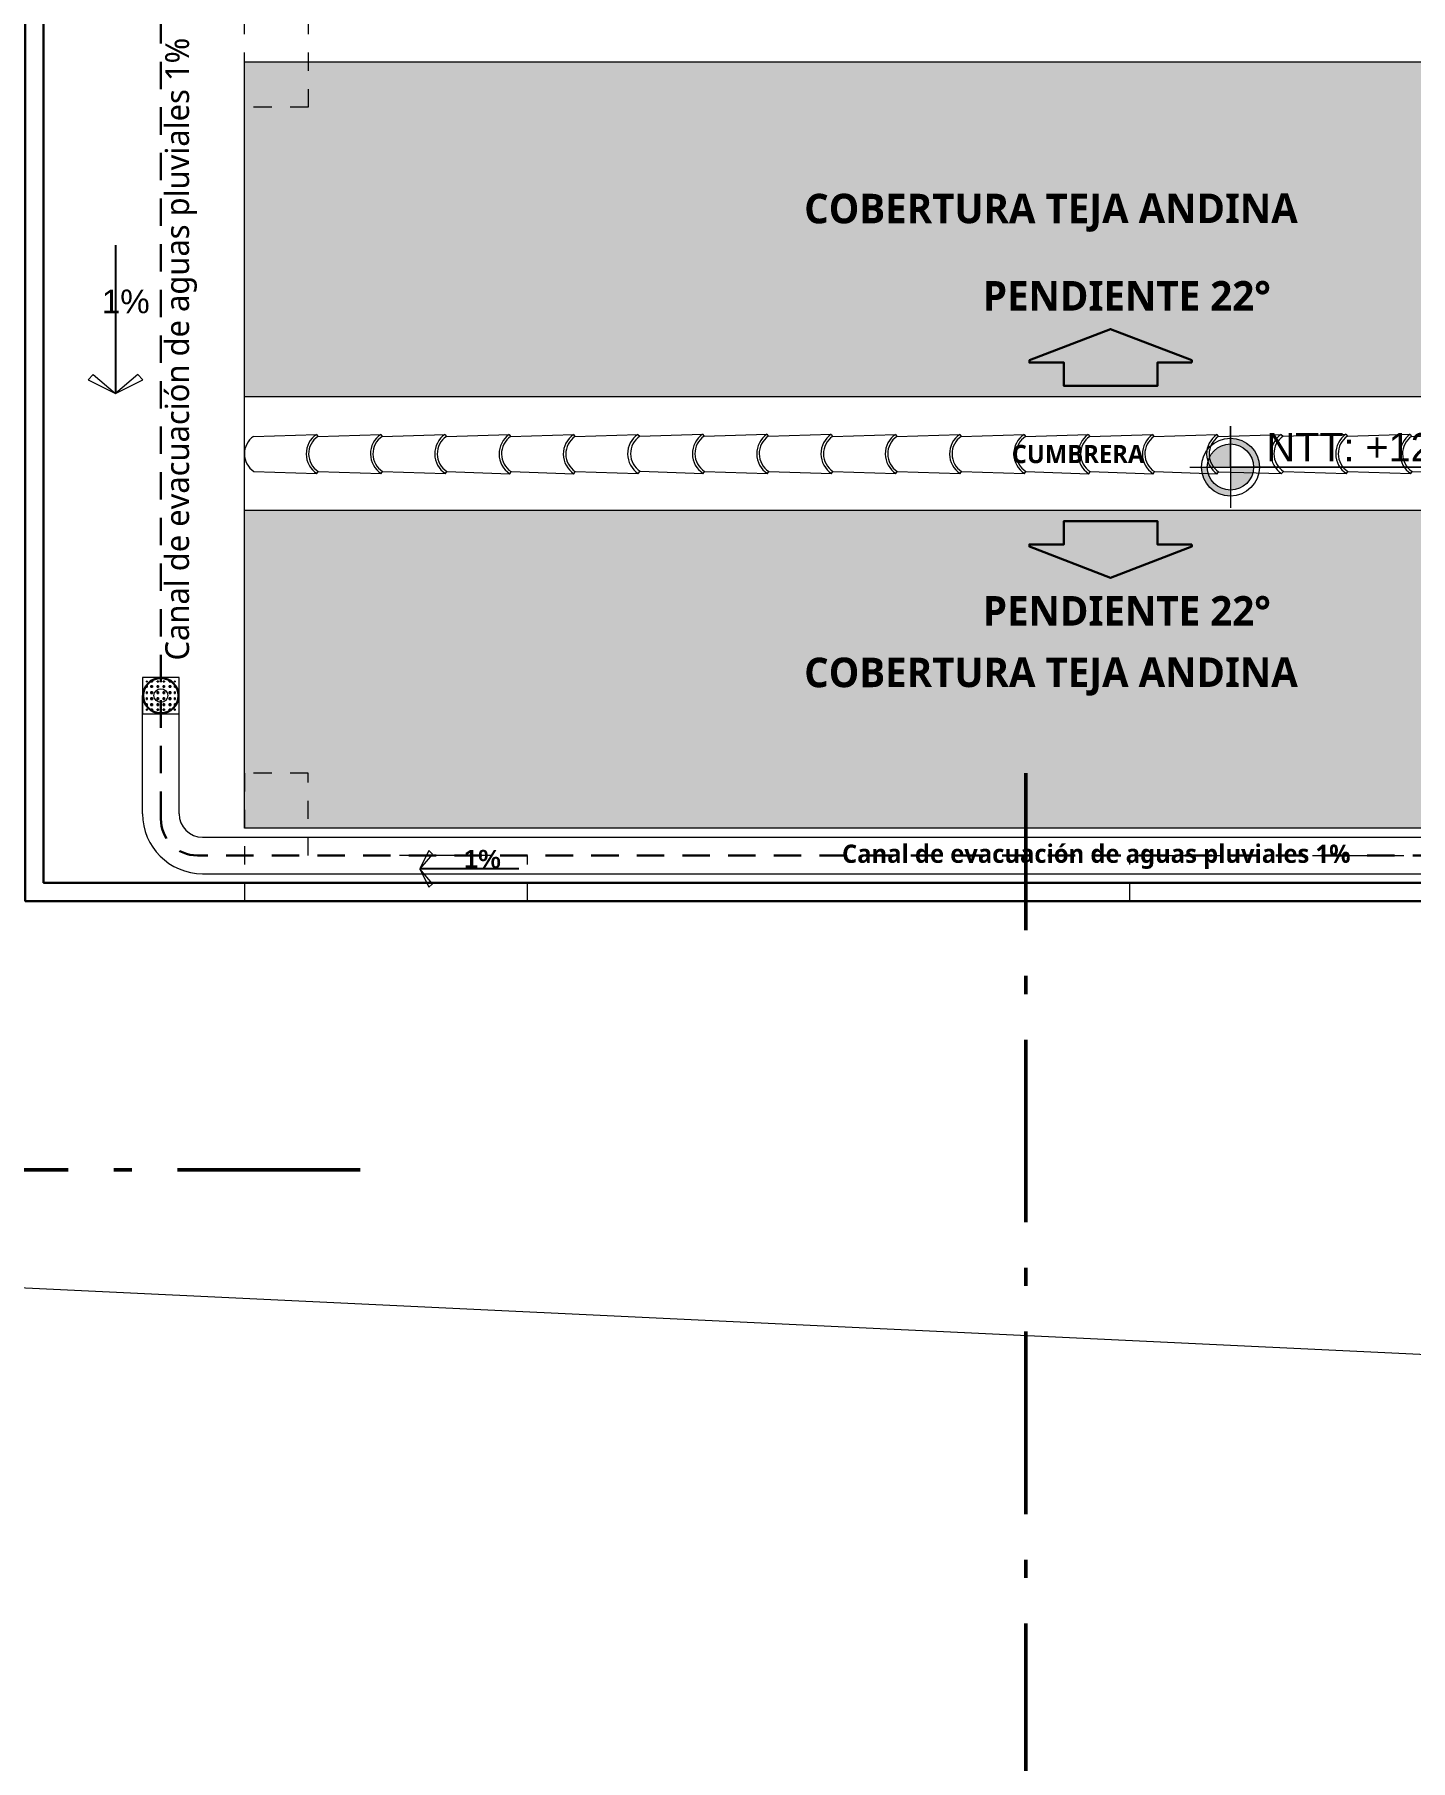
# Model space of a CAD drawing. Header units: metres. Extents: x 27 to 147, y -173 to 8.
# Drawn here: x 34.7 to 42.24, y -71.07 to -61.61 of the extents above; entities that cross this region are included whole.
import ezdxf

# ---------------------------------------------------------------- set-up
doc = ezdxf.new("R2010")
doc.units = ezdxf.units.M
for name, pattern in [('1CORTE', [1.5, 1, -0.25, 0, -0.25]), ('DASHED2', [0.375, 0.25, -0.125]), ('HIDDEN2', [0.1875, 0.125, -0.0625])]:
    doc.linetypes.add(name, pattern=pattern)
for name, color, linetype, lineweight in [('2D Drafting - General_Pen_No__46', 7, 'Continuous', 25), ('AA. Proyeccion Corte', 10, '1CORTE', 50), ('canal de evacuacion', 1, 'Continuous', 20), ('Cotas varias El', 253, 'Continuous', 13), ('Equipamiento SR', 23, 'Continuous', 0), ('GRAFO 0 BLANCO', 7, 'Continuous', 0), ('grafo 2', 31, 'Continuous', 20), ('GRAFO 4', 7, 'Continuous', 30), ('GRAFO01', 7, 'Continuous', 0), ('GRfo 3', 7, 'Continuous', 30), ('Interior - Mobiliario', 7, 'Continuous', 5), ('linea0016', 144, 'HIDDEN2', 9), ('Lineas Referencia', 73, 'Continuous', 13), ('TEJAS ANDINA', 253, 'Continuous', 0), ('TEXTO 100', 7, 'Continuous', 20), ('TEXTOS-SUBTITULO', 7, 'Continuous', 30)]:
    doc.layers.add(name, color=color, linetype=linetype, lineweight=lineweight)
for name, color, linetype, lineweight, true_color in [('Interior - Furniture _Pen_No__3', 7, 'Continuous', 18, 0xff6600), ('Interior - Mobiliario _Pluma_Nº__3', 7, 'Continuous', 18, 0xff6600), ('Mobiliario', 7, 'Continuous', 0, 0x7f7f7f)]:
    doc.layers.add(name, color=color, linetype=linetype, lineweight=lineweight, true_color=true_color)
doc.styles.add('GENERATED_STYLE_2', font='arial.ttf')
doc.styles.add('JOS', font='arial.ttf', dxfattribs={"height": 1})
doc.styles.add('TURBO_BASS', font='swisseb.ttf')

# ---------------------------------------------------------------- blocks, each defined once
blk = doc.blocks.new('FLECHA')
at = {"layer": 'grafo 2', "ltscale": 0.05}
for p, q in [((674350.4068813783, 8489809.493097022, -2.952000000000225), (674350.3571751671, 8489809.392813733, -2.952000000000225)), ((674350.4068813783, 8489809.493097022, -2.952000000000225), (674350.4259006998, 8489809.474077702, -2.952000000000225)), ((674350.4259006998, 8489809.474077702, -2.952000000000225), (674350.3571751671, 8489809.392813733, -2.952000000000225)), ((674350.4259006998, 8489809.311549768, -2.952000000000225), (674350.3571751671, 8489809.392813733, -2.952000000000225)), ((674350.4068813783, 8489809.292530447, -2.952000000000225), (674350.4259006998, 8489809.311549768, -2.952000000000225))]:
    blk.add_line(p, q, dxfattribs=at)
at = {"layer": 'grafo 2', "lineweight": 25}
blk.add_line((674350.8988359317, 8489809.392813733, -2.952000000000225), (674350.3571751671, 8489809.392813733, -2.952000000000225), dxfattribs=at)
at = {"layer": 'grafo 2'}
blk.add_line((674350.3571751671, 8489809.392813733, -2.952000000000225), (674350.4068813783, 8489809.292530447, -2.952000000000225), dxfattribs=at)
blk = doc.blocks.new('A$C295C7585')
at = {"layer": 'Mobiliario', "lineweight": 15}
for p, q in [((1.374978025502969, 3.076203088460716), (1.513853283491699, 3.40416242087349)), ((1.513853283491699, 3.40416242087349), (1.527648820229842, 3.406546360073889)), ((1.716417933508637, 3.313533070731637), (1.70900166888714, 3.325407371513847)), ((1.556330874160267, 2.995064099900674), (1.716417933508637, 3.313533070731637)), ((1.222307230775641, 2.745859816847769), (1.36118248876528, 3.073819149260316)), ((1.36118248876528, 3.073819149260316), (1.374978025502969, 3.076203088460716)), ((1.403660079433394, 2.6647208282875), (1.563747138781764, 2.983189799118463)), ((1.563747138781764, 2.983189799118463), (1.556330874160267, 2.995064099900674)), ((1.069636436049223, 2.415516545234141), (1.208511694038407, 2.743475877646915)), ((1.208511694038407, 2.743475877646915), (1.222307230776096, 2.745859816847542)), ((1.250989284706975, 2.334377556673871), (1.411076344054891, 2.652846527505289)), ((1.411076344054891, 2.652846527505289), (1.403660079433394, 2.6647208282875)), ((0.9169656413223493, 2.085173273620967), (1.055840899311079, 2.413132606033741)), ((1.055840899311079, 2.413132606033741), (1.069636436048768, 2.415516545234595)), ((1.098318489980102, 2.004034285060698), (1.258405549328472, 2.322503255891888)), ((1.258405549328472, 2.322503255891888), (1.25098928470652, 2.334377556674326)), ((0.7650785429282223, 1.751017721853714), (0.9031190902182971, 2.079350511766734)), ((0.9031190902182971, 2.079350511766734), (0.9169656413223493, 2.085173273620967)), ((0.94643139158552, 1.66987873329299), (1.10492039455994, 1.989062689736784)), ((1.10492039455994, 1.989062689736784), (1.098439325062163, 2.004274668164622)), ((0.612407748201349, 1.420674450239858), (0.7512830061905333, 1.748633782652632)), ((0.7512830061905333, 1.748633782652632), (0.7650785429282223, 1.751017721853486)), ((0.953847656207472, 1.658004432511007), (0.94643139158552, 1.66987873329299)), ((0.7937605968586467, 1.339535461679816), (0.953847656207472, 1.658004432511007)), ((0.4597369534749305, 1.090331178626684), (0.5986122114636601, 1.418290511039459)), ((0.5986122114636601, 1.418290511039459), (0.6124077482018038, 1.420674450240085)), ((0.6410898021322282, 1.009192190066642), (0.8011768614805987, 1.327661160897833)), ((0.8011768614805987, 1.327661160897833), (0.7937605968591015, 1.339535461679816)), ((0.3070661587476025, 0.7599879070137376), (0.4459414167367868, 1.087947239426285)), ((0.4459414167367868, 1.087947239426285), (0.4597369534749305, 1.090331178626911)), ((0.4884190074053549, 0.6788489184534683), (0.6485060667537255, 0.997317889284659)), ((0.6485060667537255, 0.997317889284659), (0.6410898021322282, 1.009192190066642)), ((0.1543953640207292, 0.4296446354001091), (0.2932706220099135, 0.757603967813111)), ((0.2932706220099135, 0.757603967813111), (0.3070661587480572, 0.7599879070135103)), ((0.3357482126784817, 0.3485056468398398), (0.4958352720268522, 0.6669746176712579)), ((0.4958352720268522, 0.6669746176712579), (0.4884190074053549, 0.6788489184534683)), ((0.001724569293855893, 0.09930136378693533), (0.1405998272830402, 0.4272606961997099)), ((0.1405998272830402, 0.4272606961997099), (0.1543953640207292, 0.4296446354007912)), ((0.1830774179516084, 0.01816237522666597), (0.3431644773004336, 0.3366313460578567)), ((0.3431644773004336, 0.3366313460578567), (0.3357482126784817, 0.3485056468402945))]:
    blk.add_line(p, q, dxfattribs=at)
for centre, radius, start, end in [((1.64559542193274, 3.42692813519011), 0.1336946849706216, 189.8041789864884, 301.9874291323811), ((1.64559542193274, 3.42692813519011), 0.1196946849706216, 189.8041789864884, 301.9874291323811), ((1.492924627205866, 3.096584863576936), 0.1336946849706216, 189.8041789864884, 301.9874291323811), ((1.492924627205866, 3.096584863576936), 0.1196946849706216, 189.8041789864884, 301.9874291323811), ((1.340253832479448, 2.766241591963535), 0.1336946849706216, 189.8041789864884, 301.9874291323811), ((1.340253832479448, 2.766241591963535), 0.1196946849706216, 189.8041789864884, 301.9874291323811), ((1.187583037752574, 2.435898320350134), 0.1336946849706216, 189.8041789864884, 301.9874291323811), ((1.187583037752574, 2.435898320350134), 0.1196946849706216, 189.8041789864884, 301.9874291323811), ((1.034204698330086, 2.101672659223368), 0.1329726096647947, 189.6640148896703, 302.1275932302208), ((1.034912243024337, 2.105555048736051), 0.1196946849706216, 189.8041789864884, 301.9874291323811), ((0.8830251446311195, 1.77139949696948), 0.1336946849706216, 189.8041789864884, 301.9874291323811), ((0.8830251446311195, 1.77139949696948), 0.1196946849706216, 189.8041789864884, 301.9874291323811), ((0.7303543499047009, 1.441056225356306), 0.1336946849706216, 189.8041789864884, 301.9874291323811), ((0.7303543499047009, 1.441056225356306), 0.1196946849706216, 189.8041789864884, 301.9874291323811), ((0.5776835551778277, 1.110712953743132), 0.1336946849706216, 189.8041789864884, 301.9874291323811), ((0.5776835551778277, 1.110712953743132), 0.1196946849706216, 189.8041789864884, 301.9874291323811), ((0.4250127604509544, 0.7803696821295034), 0.1336946849706216, 189.8041789864884, 301.9874291323811), ((0.4250127604509544, 0.7803696821295034), 0.1196946849706216, 189.8041789864884, 301.9874291323811), ((0.2723419657240811, 0.4500264105163296), 0.1336946849706216, 189.8041789864884, 301.9874291323811), ((0.2723419657240811, 0.4500264105163296), 0.1196946849706216, 189.8041789864884, 301.9874291323811), ((0.1196711709962983, 0.119683138902019), 0.1196946849706216, 189.8041789864884, 301.9874291323811)]:
    blk.add_arc(centre, radius, start, end, dxfattribs=at)
blk = doc.blocks.new('Red 18')
at = {"layer": 'GRAFO 0 BLANCO', "linetype": 'Continuous'}
for p, q in [((0.05, 0.2041666666666667), (0.04583333333333334, 0.2041666666666667)), ((0.04583333333333334, 0.2041666666666667), (0.04583333333333334, 0.2)), ((0.04583333333333334, 0.2), (0.04583333333333334, 0.2041666666666667)), ((0.04583333333333334, 0.2041666666666667), (0.05, 0.2041666666666667)), ((0.04583333333333334, 0.2), (0.05, 0.2)), ((0.05, 0.2), (0.04583333333333334, 0.2)), ((0.05, 0.2), (0.05, 0.2041666666666667)), ((0.05, 0.2041666666666667), (0.05, 0.2)), ((0.07916666666666668, 0.2041666666666667), (0.07083333333333333, 0.2041666666666667)), ((0.07083333333333333, 0.2041666666666667), (0.07083333333333333, 0.2)), ((0.07083333333333333, 0.2041666666666667), (0.07916666666666668, 0.2041666666666667)), ((0.07083333333333333, 0.2), (0.07083333333333333, 0.2041666666666667)), ((0.07083333333333333, 0.2), (0.07916666666666668, 0.2)), ((0.07916666666666668, 0.2), (0.07083333333333333, 0.2)), ((0.07916666666666668, 0.2), (0.07916666666666668, 0.2041666666666667)), ((0.07916666666666668, 0.2041666666666667), (0.07916666666666668, 0.2)), ((0.1125, 0.2041666666666667), (0.1041666666666667, 0.2041666666666667)), ((0.1041666666666667, 0.2041666666666667), (0.1041666666666667, 0.2)), ((0.1041666666666667, 0.2041666666666667), (0.1125, 0.2041666666666667)), ((0.1041666666666667, 0.2), (0.1041666666666667, 0.2041666666666667)), ((0.1041666666666667, 0.2), (0.1125, 0.2)), ((0.1125, 0.2), (0.1041666666666667, 0.2)), ((0.1125, 0.2), (0.1125, 0.2041666666666667)), ((0.1125, 0.2041666666666667), (0.1125, 0.2)), ((0.1458333333333333, 0.2041666666666667), (0.1375, 0.2041666666666667)), ((0.1375, 0.2041666666666667), (0.1375, 0.2)), ((0.1375, 0.2041666666666667), (0.1458333333333333, 0.2041666666666667)), ((0.1375, 0.2), (0.1375, 0.2041666666666667)), ((0.1375, 0.2), (0.1458333333333333, 0.2)), ((0.1458333333333333, 0.2), (0.1375, 0.2)), ((0.1458333333333333, 0.2), (0.1458333333333333, 0.2041666666666667)), ((0.1458333333333333, 0.2041666666666667), (0.1458333333333333, 0.2)), ((0.1791666666666666, 0.2041666666666667), (0.1708333333333333, 0.2041666666666667)), ((0.1708333333333333, 0.2041666666666667), (0.1708333333333333, 0.2)), ((0.1708333333333333, 0.2041666666666667), (0.1791666666666666, 0.2041666666666667)), ((0.1708333333333333, 0.2), (0.1708333333333333, 0.2041666666666667)), ((0.1708333333333333, 0.2), (0.1791666666666666, 0.2)), ((0.1791666666666666, 0.2), (0.1708333333333333, 0.2)), ((0.1791666666666666, 0.2), (0.1791666666666666, 0.2041666666666667)), ((0.1791666666666666, 0.2041666666666667), (0.1791666666666666, 0.2)), ((0.2041666666666667, 0.2041666666666667), (0.2, 0.2041666666666667)), ((0.2, 0.2041666666666667), (0.2, 0.2)), ((0.2, 0.2), (0.2, 0.2041666666666667)), ((0.2, 0.2041666666666667), (0.2041666666666667, 0.2041666666666667)), ((0.2, 0.2), (0.2041666666666667, 0.2)), ((0.2041666666666667, 0.2), (0.2, 0.2)), ((0.2041666666666667, 0.2), (0.2041666666666667, 0.2041666666666667)), ((0.2041666666666667, 0.2041666666666667), (0.2041666666666667, 0.2)), ((0.05, 0.1791666666666666), (0.04583333333333334, 0.1791666666666666)), ((0.04583333333333334, 0.1791666666666666), (0.04583333333333334, 0.1708333333333333)), ((0.04583333333333334, 0.1708333333333333), (0.04583333333333334, 0.1791666666666666)), ((0.04583333333333334, 0.1791666666666666), (0.05, 0.1791666666666666)), ((0.04583333333333334, 0.1708333333333333), (0.05, 0.1708333333333333)), ((0.05, 0.1708333333333333), (0.04583333333333334, 0.1708333333333333)), ((0.05, 0.1458333333333333), (0.04583333333333334, 0.1458333333333333)), ((0.04583333333333334, 0.1458333333333333), (0.04583333333333334, 0.1375)), ((0.04583333333333334, 0.1375), (0.04583333333333334, 0.1458333333333333)), ((0.04583333333333334, 0.1458333333333333), (0.05, 0.1458333333333333)), ((0.04583333333333334, 0.1375), (0.05, 0.1375)), ((0.05, 0.1375), (0.04583333333333334, 0.1375)), ((0.05, 0.1125), (0.04583333333333334, 0.1125)), ((0.04583333333333334, 0.1125), (0.04583333333333334, 0.1041666666666667)), ((0.04583333333333334, 0.1041666666666667), (0.04583333333333334, 0.1125)), ((0.04583333333333334, 0.1125), (0.05, 0.1125)), ((0.04583333333333334, 0.1041666666666667), (0.05, 0.1041666666666667)), ((0.05, 0.1041666666666667), (0.04583333333333334, 0.1041666666666667)), ((0.05, 0.1708333333333333), (0.05, 0.1791666666666666)), ((0.05, 0.1791666666666666), (0.05, 0.1708333333333333)), ((0.05, 0.1375), (0.05, 0.1458333333333333)), ((0.05, 0.1458333333333333), (0.05, 0.1375)), ((0.05, 0.1041666666666667), (0.05, 0.1125)), ((0.05, 0.1125), (0.05, 0.1041666666666667)), ((0.07916666666666668, 0.1791666666666666), (0.07083333333333333, 0.1791666666666666)), ((0.07083333333333333, 0.1791666666666666), (0.07083333333333333, 0.1708333333333333)), ((0.07083333333333333, 0.1708333333333333), (0.07083333333333333, 0.1791666666666666)), ((0.07083333333333333, 0.1791666666666666), (0.07916666666666668, 0.1791666666666666)), ((0.07083333333333333, 0.1708333333333333), (0.07916666666666668, 0.1708333333333333)), ((0.07916666666666668, 0.1708333333333333), (0.07083333333333333, 0.1708333333333333)), ((0.07916666666666668, 0.1458333333333333), (0.07083333333333333, 0.1458333333333333)), ((0.07083333333333333, 0.1458333333333333), (0.07083333333333333, 0.1375)), ((0.07083333333333333, 0.1375), (0.07083333333333333, 0.1458333333333333)), ((0.07083333333333333, 0.1458333333333333), (0.07916666666666668, 0.1458333333333333)), ((0.07083333333333333, 0.1375), (0.07916666666666668, 0.1375)), ((0.07916666666666668, 0.1375), (0.07083333333333333, 0.1375)), ((0.07916666666666668, 0.1125), (0.07083333333333333, 0.1125)), ((0.07083333333333333, 0.1125), (0.07083333333333333, 0.1041666666666667)), ((0.07083333333333333, 0.1041666666666667), (0.07083333333333333, 0.1125)), ((0.07083333333333333, 0.1125), (0.07916666666666668, 0.1125)), ((0.07083333333333333, 0.1041666666666667), (0.07916666666666668, 0.1041666666666667)), ((0.07916666666666668, 0.1041666666666667), (0.07083333333333333, 0.1041666666666667)), ((0.07916666666666668, 0.1708333333333333), (0.07916666666666668, 0.1791666666666666)), ((0.07916666666666668, 0.1791666666666666), (0.07916666666666668, 0.1708333333333333)), ((0.07916666666666668, 0.1375), (0.07916666666666668, 0.1458333333333333)), ((0.07916666666666668, 0.1458333333333333), (0.07916666666666668, 0.1375)), ((0.07916666666666668, 0.1041666666666667), (0.07916666666666668, 0.1125)), ((0.07916666666666668, 0.1125), (0.07916666666666668, 0.1041666666666667)), ((0.1125, 0.1791666666666666), (0.1041666666666667, 0.1791666666666666)), ((0.1041666666666667, 0.1791666666666666), (0.1041666666666667, 0.1708333333333333)), ((0.1041666666666667, 0.1708333333333333), (0.1041666666666667, 0.1791666666666666)), ((0.1041666666666667, 0.1791666666666666), (0.1125, 0.1791666666666666)), ((0.1041666666666667, 0.1708333333333333), (0.1125, 0.1708333333333333)), ((0.1125, 0.1708333333333333), (0.1041666666666667, 0.1708333333333333)), ((0.1125, 0.1458333333333333), (0.1041666666666667, 0.1458333333333333)), ((0.1041666666666667, 0.1458333333333333), (0.1041666666666667, 0.1375)), ((0.1041666666666667, 0.1375), (0.1041666666666667, 0.1458333333333333)), ((0.1041666666666667, 0.1458333333333333), (0.1125, 0.1458333333333333)), ((0.1041666666666667, 0.1375), (0.1125, 0.1375)), ((0.1125, 0.1375), (0.1041666666666667, 0.1375)), ((0.1125, 0.1125), (0.1041666666666667, 0.1125)), ((0.1041666666666667, 0.1125), (0.1041666666666667, 0.1041666666666667)), ((0.1041666666666667, 0.1041666666666667), (0.1041666666666667, 0.1125)), ((0.1041666666666667, 0.1125), (0.1125, 0.1125)), ((0.1041666666666667, 0.1041666666666667), (0.1125, 0.1041666666666667)), ((0.1125, 0.1041666666666667), (0.1041666666666667, 0.1041666666666667)), ((0.1125, 0.1708333333333333), (0.1125, 0.1791666666666666)), ((0.1125, 0.1791666666666666), (0.1125, 0.1708333333333333)), ((0.1125, 0.1375), (0.1125, 0.1458333333333333)), ((0.1125, 0.1458333333333333), (0.1125, 0.1375)), ((0.1125, 0.1041666666666667), (0.1125, 0.1125)), ((0.1125, 0.1125), (0.1125, 0.1041666666666667)), ((0.1458333333333333, 0.1791666666666666), (0.1375, 0.1791666666666666)), ((0.1375, 0.1791666666666666), (0.1375, 0.1708333333333333)), ((0.1375, 0.1708333333333333), (0.1375, 0.1791666666666666)), ((0.1375, 0.1791666666666666), (0.1458333333333333, 0.1791666666666666)), ((0.1375, 0.1708333333333333), (0.1458333333333333, 0.1708333333333333)), ((0.1458333333333333, 0.1708333333333333), (0.1375, 0.1708333333333333)), ((0.1458333333333333, 0.1458333333333333), (0.1375, 0.1458333333333333)), ((0.1375, 0.1458333333333333), (0.1375, 0.1375)), ((0.1375, 0.1375), (0.1375, 0.1458333333333333)), ((0.1375, 0.1458333333333333), (0.1458333333333333, 0.1458333333333333)), ((0.1375, 0.1375), (0.1458333333333333, 0.1375)), ((0.1458333333333333, 0.1375), (0.1375, 0.1375)), ((0.1458333333333333, 0.1125), (0.1375, 0.1125)), ((0.1375, 0.1125), (0.1375, 0.1041666666666667)), ((0.1375, 0.1041666666666667), (0.1375, 0.1125)), ((0.1375, 0.1125), (0.1458333333333333, 0.1125)), ((0.1375, 0.1041666666666667), (0.1458333333333333, 0.1041666666666667)), ((0.1458333333333333, 0.1041666666666667), (0.1375, 0.1041666666666667)), ((0.1458333333333333, 0.1708333333333333), (0.1458333333333333, 0.1791666666666666)), ((0.1458333333333333, 0.1791666666666666), (0.1458333333333333, 0.1708333333333333)), ((0.1458333333333333, 0.1375), (0.1458333333333333, 0.1458333333333333)), ((0.1458333333333333, 0.1458333333333333), (0.1458333333333333, 0.1375)), ((0.1458333333333333, 0.1041666666666667), (0.1458333333333333, 0.1125)), ((0.1458333333333333, 0.1125), (0.1458333333333333, 0.1041666666666667)), ((0.1791666666666666, 0.1791666666666666), (0.1708333333333333, 0.1791666666666666)), ((0.1708333333333333, 0.1791666666666666), (0.1708333333333333, 0.1708333333333333)), ((0.1708333333333333, 0.1708333333333333), (0.1708333333333333, 0.1791666666666666)), ((0.1708333333333333, 0.1791666666666666), (0.1791666666666666, 0.1791666666666666)), ((0.1708333333333333, 0.1708333333333333), (0.1791666666666666, 0.1708333333333333)), ((0.1791666666666666, 0.1708333333333333), (0.1708333333333333, 0.1708333333333333)), ((0.1791666666666666, 0.1458333333333333), (0.1708333333333333, 0.1458333333333333)), ((0.1708333333333333, 0.1458333333333333), (0.1708333333333333, 0.1375)), ((0.1708333333333333, 0.1375), (0.1708333333333333, 0.1458333333333333)), ((0.1708333333333333, 0.1458333333333333), (0.1791666666666666, 0.1458333333333333)), ((0.1708333333333333, 0.1375), (0.1791666666666666, 0.1375)), ((0.1791666666666666, 0.1375), (0.1708333333333333, 0.1375)), ((0.1791666666666666, 0.1125), (0.1708333333333333, 0.1125)), ((0.1708333333333333, 0.1125), (0.1708333333333333, 0.1041666666666667)), ((0.1708333333333333, 0.1041666666666667), (0.1708333333333333, 0.1125)), ((0.1708333333333333, 0.1125), (0.1791666666666666, 0.1125)), ((0.1708333333333333, 0.1041666666666667), (0.1791666666666666, 0.1041666666666667)), ((0.1791666666666666, 0.1041666666666667), (0.1708333333333333, 0.1041666666666667)), ((0.1791666666666666, 0.1708333333333333), (0.1791666666666666, 0.1791666666666666)), ((0.1791666666666666, 0.1791666666666666), (0.1791666666666666, 0.1708333333333333)), ((0.1791666666666666, 0.1375), (0.1791666666666666, 0.1458333333333333)), ((0.1791666666666666, 0.1458333333333333), (0.1791666666666666, 0.1375)), ((0.1791666666666666, 0.1041666666666667), (0.1791666666666666, 0.1125)), ((0.1791666666666666, 0.1125), (0.1791666666666666, 0.1041666666666667)), ((0.2041666666666667, 0.1791666666666666), (0.2, 0.1791666666666666)), ((0.2, 0.1791666666666666), (0.2, 0.1708333333333333)), ((0.2, 0.1708333333333333), (0.2, 0.1791666666666666)), ((0.2, 0.1791666666666666), (0.2041666666666667, 0.1791666666666666)), ((0.2, 0.1708333333333333), (0.2041666666666667, 0.1708333333333333)), ((0.2041666666666667, 0.1708333333333333), (0.2, 0.1708333333333333)), ((0.2041666666666667, 0.1458333333333333), (0.2, 0.1458333333333333)), ((0.2, 0.1458333333333333), (0.2, 0.1375)), ((0.2, 0.1375), (0.2, 0.1458333333333333)), ((0.2, 0.1458333333333333), (0.2041666666666667, 0.1458333333333333)), ((0.2, 0.1375), (0.2041666666666667, 0.1375)), ((0.2041666666666667, 0.1375), (0.2, 0.1375)), ((0.2041666666666667, 0.1125), (0.2, 0.1125)), ((0.2, 0.1125), (0.2, 0.1041666666666667)), ((0.2, 0.1041666666666667), (0.2, 0.1125)), ((0.2, 0.1125), (0.2041666666666667, 0.1125)), ((0.2, 0.1041666666666667), (0.2041666666666667, 0.1041666666666667)), ((0.2041666666666667, 0.1041666666666667), (0.2, 0.1041666666666667)), ((0.2041666666666667, 0.1708333333333333), (0.2041666666666667, 0.1791666666666666)), ((0.2041666666666667, 0.1791666666666666), (0.2041666666666667, 0.1708333333333333)), ((0.2041666666666667, 0.1375), (0.2041666666666667, 0.1458333333333333)), ((0.2041666666666667, 0.1458333333333333), (0.2041666666666667, 0.1375)), ((0.2041666666666667, 0.1041666666666667), (0.2041666666666667, 0.1125)), ((0.2041666666666667, 0.1125), (0.2041666666666667, 0.1041666666666667)), ((0.05, 0.07916666666666668), (0.04583333333333334, 0.07916666666666668)), ((0.04583333333333334, 0.07916666666666668), (0.04583333333333334, 0.07083333333333333)), ((0.04583333333333334, 0.07083333333333333), (0.04583333333333334, 0.07916666666666668)), ((0.04583333333333334, 0.07916666666666668), (0.05, 0.07916666666666668)), ((0.04583333333333334, 0.07083333333333333), (0.05, 0.07083333333333333)), ((0.05, 0.07083333333333333), (0.04583333333333334, 0.07083333333333333)), ((0.05, 0.05), (0.04583333333333334, 0.05)), ((0.04583333333333334, 0.05), (0.04583333333333334, 0.04583333333333334)), ((0.04583333333333334, 0.04583333333333334), (0.04583333333333334, 0.05)), ((0.04583333333333334, 0.05), (0.05, 0.05)), ((0.04583333333333334, 0.04583333333333334), (0.05, 0.04583333333333334)), ((0.05, 0.04583333333333334), (0.04583333333333334, 0.04583333333333334)), ((0.05, 0.07083333333333333), (0.05, 0.07916666666666668)), ((0.05, 0.07916666666666668), (0.05, 0.07083333333333333)), ((0.05, 0.04583333333333334), (0.05, 0.05)), ((0.05, 0.05), (0.05, 0.04583333333333334)), ((0.07916666666666668, 0.07916666666666668), (0.07083333333333333, 0.07916666666666668)), ((0.07083333333333333, 0.07916666666666668), (0.07083333333333333, 0.07083333333333333)), ((0.07083333333333333, 0.07083333333333333), (0.07083333333333333, 0.07916666666666668)), ((0.07083333333333333, 0.07916666666666668), (0.07916666666666668, 0.07916666666666668)), ((0.07083333333333333, 0.07083333333333333), (0.07916666666666668, 0.07083333333333333)), ((0.07916666666666668, 0.07083333333333333), (0.07083333333333333, 0.07083333333333333)), ((0.07916666666666668, 0.05), (0.07083333333333333, 0.05)), ((0.07083333333333333, 0.05), (0.07083333333333333, 0.04583333333333334)), ((0.07083333333333333, 0.05), (0.07916666666666668, 0.05)), ((0.07083333333333333, 0.04583333333333334), (0.07083333333333333, 0.05)), ((0.07083333333333333, 0.04583333333333334), (0.07916666666666668, 0.04583333333333334)), ((0.07916666666666668, 0.04583333333333334), (0.07083333333333333, 0.04583333333333334)), ((0.07916666666666668, 0.07083333333333333), (0.07916666666666668, 0.07916666666666668)), ((0.07916666666666668, 0.07916666666666668), (0.07916666666666668, 0.07083333333333333)), ((0.07916666666666668, 0.04583333333333334), (0.07916666666666668, 0.05)), ((0.07916666666666668, 0.05), (0.07916666666666668, 0.04583333333333334)), ((0.1125, 0.07916666666666668), (0.1041666666666667, 0.07916666666666668)), ((0.1041666666666667, 0.07916666666666668), (0.1041666666666667, 0.07083333333333333)), ((0.1041666666666667, 0.07083333333333333), (0.1041666666666667, 0.07916666666666668)), ((0.1041666666666667, 0.07916666666666668), (0.1125, 0.07916666666666668)), ((0.1041666666666667, 0.07083333333333333), (0.1125, 0.07083333333333333)), ((0.1125, 0.07083333333333333), (0.1041666666666667, 0.07083333333333333)), ((0.1125, 0.05), (0.1041666666666667, 0.05)), ((0.1041666666666667, 0.05), (0.1041666666666667, 0.04583333333333334)), ((0.1041666666666667, 0.05), (0.1125, 0.05)), ((0.1041666666666667, 0.04583333333333334), (0.1041666666666667, 0.05)), ((0.1041666666666667, 0.04583333333333334), (0.1125, 0.04583333333333334)), ((0.1125, 0.04583333333333334), (0.1041666666666667, 0.04583333333333334)), ((0.1125, 0.07083333333333333), (0.1125, 0.07916666666666668)), ((0.1125, 0.07916666666666668), (0.1125, 0.07083333333333333)), ((0.1125, 0.04583333333333334), (0.1125, 0.05)), ((0.1125, 0.05), (0.1125, 0.04583333333333334)), ((0.1458333333333333, 0.07916666666666668), (0.1375, 0.07916666666666668)), ((0.1375, 0.07916666666666668), (0.1375, 0.07083333333333333)), ((0.1375, 0.07083333333333333), (0.1375, 0.07916666666666668)), ((0.1375, 0.07916666666666668), (0.1458333333333333, 0.07916666666666668)), ((0.1375, 0.07083333333333333), (0.1458333333333333, 0.07083333333333333)), ((0.1458333333333333, 0.07083333333333333), (0.1375, 0.07083333333333333)), ((0.1458333333333333, 0.05), (0.1375, 0.05)), ((0.1375, 0.05), (0.1375, 0.04583333333333334)), ((0.1375, 0.05), (0.1458333333333333, 0.05)), ((0.1375, 0.04583333333333334), (0.1375, 0.05)), ((0.1375, 0.04583333333333334), (0.1458333333333333, 0.04583333333333334)), ((0.1458333333333333, 0.04583333333333334), (0.1375, 0.04583333333333334)), ((0.1458333333333333, 0.07083333333333333), (0.1458333333333333, 0.07916666666666668)), ((0.1458333333333333, 0.07916666666666668), (0.1458333333333333, 0.07083333333333333)), ((0.1458333333333333, 0.04583333333333334), (0.1458333333333333, 0.05)), ((0.1458333333333333, 0.05), (0.1458333333333333, 0.04583333333333334)), ((0.1791666666666666, 0.07916666666666668), (0.1708333333333333, 0.07916666666666668)), ((0.1708333333333333, 0.07916666666666668), (0.1708333333333333, 0.07083333333333333)), ((0.1708333333333333, 0.07083333333333333), (0.1708333333333333, 0.07916666666666668)), ((0.1708333333333333, 0.07916666666666668), (0.1791666666666666, 0.07916666666666668)), ((0.1708333333333333, 0.07083333333333333), (0.1791666666666666, 0.07083333333333333)), ((0.1791666666666666, 0.07083333333333333), (0.1708333333333333, 0.07083333333333333)), ((0.1791666666666666, 0.05), (0.1708333333333333, 0.05)), ((0.1708333333333333, 0.05), (0.1708333333333333, 0.04583333333333334)), ((0.1708333333333333, 0.05), (0.1791666666666666, 0.05)), ((0.1708333333333333, 0.04583333333333334), (0.1708333333333333, 0.05)), ((0.1708333333333333, 0.04583333333333334), (0.1791666666666666, 0.04583333333333334)), ((0.1791666666666666, 0.04583333333333334), (0.1708333333333333, 0.04583333333333334)), ((0.1791666666666666, 0.07083333333333333), (0.1791666666666666, 0.07916666666666668)), ((0.1791666666666666, 0.07916666666666668), (0.1791666666666666, 0.07083333333333333)), ((0.1791666666666666, 0.04583333333333334), (0.1791666666666666, 0.05)), ((0.1791666666666666, 0.05), (0.1791666666666666, 0.04583333333333334)), ((0.2041666666666667, 0.07916666666666668), (0.2, 0.07916666666666668)), ((0.2, 0.07916666666666668), (0.2, 0.07083333333333333)), ((0.2, 0.07083333333333333), (0.2, 0.07916666666666668)), ((0.2, 0.07916666666666668), (0.2041666666666667, 0.07916666666666668)), ((0.2, 0.07083333333333333), (0.2041666666666667, 0.07083333333333333)), ((0.2041666666666667, 0.07083333333333333), (0.2, 0.07083333333333333)), ((0.2041666666666667, 0.05), (0.2, 0.05)), ((0.2, 0.05), (0.2, 0.04583333333333334)), ((0.2, 0.04583333333333334), (0.2, 0.05)), ((0.2, 0.05), (0.2041666666666667, 0.05)), ((0.2, 0.04583333333333334), (0.2041666666666667, 0.04583333333333334)), ((0.2041666666666667, 0.04583333333333334), (0.2, 0.04583333333333334)), ((0.2041666666666667, 0.07083333333333333), (0.2041666666666667, 0.07916666666666668)), ((0.2041666666666667, 0.07916666666666668), (0.2041666666666667, 0.07083333333333333)), ((0.2041666666666667, 0.04583333333333334), (0.2041666666666667, 0.05)), ((0.2041666666666667, 0.05), (0.2041666666666667, 0.04583333333333334))]:
    blk.add_line(p, q, dxfattribs=at)
at = {"layer": 'GRAFO01'}
blk.add_lwpolyline([(0.02500000000000005, 0.02500000000000141), (0.2250000000000001, 0.02500000000000141), (0.2250000000000001, 0.2250000000000014), (0.02500000000000005, 0.2250000000000014)], close=True, dxfattribs=at)
at = {"layer": 'Interior - Mobiliario _Pluma_Nº__3', "linetype": 'Continuous'}
for p, q in [((0.2250000000000001, 0.2250000000000014), (0.02500000000000005, 0.2250000000000014)), ((0.02500000000000005, 0.2250000000000014), (0.02500000000000005, 0.02500000000000141)), ((0.2250000000000001, 0.02500000000000141), (0.2250000000000001, 0.2250000000000014)), ((0.02500000000000005, 0.02500000000000141), (0.2250000000000001, 0.02500000000000141))]:
    blk.add_line(p, q, dxfattribs=at)

msp = doc.modelspace()

# ---------------------------------------------------------------- hatches: boundary and pattern name
at = {"layer": 'Interior - Furniture _Pen_No__3', "true_color": 0x939598}
h = msp.add_hatch(color=252, dxfattribs=at)
h.dxf.hatch_style = 1
h.paths.add_polyline_path([(40.84914045115164, -63.53965231443374), (40.84914045068228, -63.41165231964533), (41.03794045311935, -63.41165231895064), (41.03794045307086, -63.39936865991712), (40.59314045000798, -63.22862592957989), (40.14834044820049, -63.3993686631926), (40.14834044824522, -63.41165232222511), (40.33714044784733, -63.41165232153037), (40.33714044832044, -63.53965231631867)])
h = msp.add_hatch(color=252, dxfattribs=at)
h.dxf.hatch_style = 1
h.paths.add_polyline_path([(40.33714044832044, -64.28052336906728), (40.33714044784733, -64.40852336385558), (40.14834044824522, -64.40852336316084), (40.14834044820049, -64.42080702219334), (40.59314045000798, -64.59154975580606), (41.03794045307086, -64.42080702546883), (41.03794045311935, -64.4085233664353), (40.84914045068228, -64.40852336574062), (40.84914045115164, -64.28052337095221)])
at = {"layer": 'TEJAS ANDINA'}
h = msp.add_hatch(dxfattribs=at)
h.set_pattern_fill('SPANTIL1', color=256, scale=0.2, angle=180, style=2, pattern_type=2)
h.set_pattern_definition([(94.96969999999999, (-25.30471344229522, 8.594420820292726), (0.1999982614014099, -2.400000210303527), [0.1846944, -4.4326642]), (0, (-25.32071344229519, 8.778420820292752), (0.2000000000000001, 0.2), [0.016, -0.184]), (180, (-25.12071344229525, 8.794420820292771), (-0.2, -0.2), [0.05600000000000001, -0.144]), (270, (-25.17671344229518, 8.794420820292771), (0.2, -0.2), [0.02, -0.18]), (90, (-25.30471344229522, 8.774420820292733), (-0.1999999999999999, 0.2000000000000001), [0.02, -0.18]), (180, (-25.30471344229522, 8.794420820292771), (-0.2, -0.2), [0.016, -0.184]), (180, (-25.12071344229525, 8.778420820292752), (-0.2, -0.2), [0.04000000000000001, -0.16]), (265.0303, (-25.16071344229522, 8.778420820292752), (-0.1999982614014122, -2.400000210303527), [0.1846944, -4.4326642]), (232.6961, (-25.16071344229522, 8.76842082029276), (2.599997177976598, 3.400002148337723), [0.0528016, -5.22735]), (198.4349, (-25.19271344229514, 8.72642082029273), (-0.4000000869185922, -0.1999996806445415), [0.05059640000000001, -0.581859]), (161.5651, (-25.24071344229515, 8.710420820292711), (0.4000000869185922, -0.1999996806445418), [0.05059640000000001, -0.581859]), (127.3039, (-25.28871344229515, 8.72642082029273), (-2.599997177976598, 3.400002148337723), [0.0528016, -5.22735]), (200.2249, (-25.20271344229525, 8.74042082029274), (2.199999452866844, 0.8000016671195546), [0.04049700000000001, -4.0091944]), (159.7751, (-25.24071344229515, 8.72642082029273), (-2.199999452866844, 0.8000016671195553), [0.04049700000000001, -4.0091944]), (127.4054, (-25.27871344229516, 8.74042082029274), (-2.00000199052301, 2.59999849299601), [0.0428017999999999, -4.237384999999987]), (232.5946, (-25.17671344229518, 8.774420820292733), (2.000001990523011, 2.599998492996009), [0.0428018, -4.237385])])
h.paths.add_polyline_path([(35.84520588577823, -61.76306786404365), (46.14530724258816, -61.76306786404365), (46.14530724258816, -63.60015663571096), (35.84520588577823, -63.60015663571096)])
h = msp.add_hatch(dxfattribs=at)
h.set_pattern_fill('SPANTIL1', color=256, scale=0.2, style=2, pattern_type=2)
h.set_pattern_definition([(274.9697, (49.60327060612644, 10.64769431760647), (-0.1999982614014102, 2.400000210303527), [0.1846944, -4.4326642]), (180, (49.61927060612641, 10.46369431760644), (-0.2000000000000001, -0.2), [0.016, -0.184]), (0, (49.41927060612647, 10.44769431760642), (0.2, 0.2), [0.05600000000000001, -0.144]), (90, (49.4752706061264, 10.44769431760642), (-0.2, 0.2), [0.02, -0.18]), (270, (49.60327060612644, 10.4676943176064), (0.2, -0.2000000000000001), [0.02, -0.18]), (0, (49.60327060612644, 10.44769431760642), (0.2, 0.2), [0.016, -0.184]), (0, (49.41927060612647, 10.46369431760644), (0.2, 0.2), [0.04000000000000001, -0.16]), (85.0303, (49.45927060612644, 10.46369431760644), (0.1999982614014119, 2.400000210303527), [0.1846943999999996, -4.432664199999989]), (52.69609999999999, (49.45927060612644, 10.47369431760643), (-2.599997177976598, -3.400002148337723), [0.0528016, -5.22735]), (18.4349, (49.49127060612648, 10.5156943176064), (0.4000000869185922, 0.1999996806445416), [0.05059639999999992, -0.5818589999999986]), (341.5651, (49.53927060612648, 10.53169431760642), (-0.4000000869185922, 0.1999996806445418), [0.05059640000000001, -0.581859]), (307.3039, (49.58727060612637, 10.5156943176064), (2.599997177976598, -3.400002148337723), [0.0528016, -5.22735]), (20.2249, (49.50127060612647, 10.50169431760645), (-2.199999452866844, -0.8000016671195548), [0.04049699999999992, -4.009194399999989]), (339.7751, (49.53927060612648, 10.5156943176064), (2.199999452866844, -0.8000016671195551), [0.04049700000000001, -4.0091944]), (307.4054, (49.57727060612638, 10.50169431760645), (2.00000199052301, -2.59999849299601), [0.0428018, -4.237385]), (52.5946, (49.4752706061264, 10.4676943176064), (-2.00000199052301, -2.599998492996009), [0.0428018, -4.237385])])
h.paths.add_polyline_path([(46.14873885923816, -65.96306627398661), (35.84863744431004, -65.96306628991272), (35.84863744162317, -64.22538729777528), (46.14873885655129, -64.22538728184924)])
at = {"layer": 'TEXTO 100', "ltscale": 1.3}
h = msp.add_hatch(color=256, dxfattribs=at)
edge = h.paths.add_edge_path()
edge.add_line((41.37568603574903, -63.98466121724186), (41.24923569793873, -63.98466121524586))
edge.add_line((41.24923569793873, -63.98466121524586), (41.24923569793873, -64.11111155280645))
edge.add_arc((41.24923569906196, -63.98466121524586), 0.1264503375606894, 269.9999994913017, 359.9999990956475)
edge = h.paths.add_edge_path()
edge.add_arc((41.24923569881219, -63.98466121724186), 0.1264503395565726, 90.00000039565423, 180)
edge.add_line((41.12278536012911, -63.98466121724186), (41.24923569793941, -63.98466121524586))
edge.add_line((41.24923569793873, -63.98466121524586), (41.24923569793873, -63.85821087768528))
edge = h.paths.add_edge_path()
edge.add_line((41.24923569793873, -63.82594528970083), (41.24923569793873, -63.85821087768528))
edge.add_arc((41.24923569706596, -63.98466121724186), 0.1264503395565726, 0, 89.99999960434582, ccw=False)
edge.add_line((41.37568603574903, -63.98466121724186), (41.40795162572948, -63.98466121524586))
edge.add_arc((41.24923569906196, -63.98466121524586), 0.1587159266678152, 0, 90.00000040528428)
msp.add_hatch(color=256, dxfattribs=at).paths.add_polyline_path([(41.12278536007841, -63.98466121524586), (41.0905197701054, -63.98466121524586, 0.4163528812831421), (41.25039408587884, -64.1433729157767), (41.25039408587884, -64.11110624710705, -0.4168992925091289)])

# ---------------------------------------------------------------- linework, layer by layer
at = {"layer": 'AA. Proyeccion Corte', "color": 7}
msp.add_line((36.4830672538794, -67.8363402364551), (30.44598758824696, -67.8363402364551), dxfattribs=at)
msp.add_lwpolyline([(40.12943285560513, -71.32283379187004), (40.12943285560513, -65.66230899336466)], dxfattribs=at)
at = {"layer": 'canal de evacuacion'}
for p, q in [((35.61908615770722, -66.01306466769893), (46.14873885606835, -66.01306466769915)), ((35.61908615770722, -66.21306466769897), (46.14873885606835, -66.2130646676992))]:
    msp.add_line(p, q, dxfattribs=at)
for points in [[(35.29104897483307, -65.88502748482301), (35.29104897483262, -65.23732712767583)], [(35.49104897483289, -65.88502748482279), (35.49104897483244, -65.23732712767583)]]:
    msp.add_lwpolyline(points, dxfattribs=at)
msp.add_circle((35.39104897483253, -65.23732712767583), 0.0375, dxfattribs=at)
msp.add_circle((35.39104897483253, -65.23732712767583), 0.0375, dxfattribs=at)
for radius, start in [(0.3280371828760508, 180.0000000000391), (0.1280371828760508, 180)]:
    msp.add_arc((35.61908615770722, -65.88502748482279), radius, start, 270, dxfattribs=at)
at = {"layer": 'Cotas varias El'}
msp.add_line((46.14875298032598, -63.60015663571096), (35.84520588577823, -63.60015663571096), dxfattribs=at)
at = {"layer": 'GRAFO 0 BLANCO', "color": 7}
msp.add_lwpolyline([(88.07808172650437, -71.03002348921586), (33.09437410815639, -68.41053946827697), (33.7751609589024, -58.13790178582144), (31.20865916479869, -57.98792150322515), (31.53594629665503, -56.06635823436989), (31.60651633532746, -54.71196635195065), (31.78983070621717, -52.36267740437063), (32.0883813236515, -48.91342625058769), (32.32728668886153, -45.49003885357183), (32.89439124026126, -38.66198698886205), (33.61906466702169, -29.29396261370789), (33.99059765989085, -18.11250276400352), (33.07463637575819, -1.141914238865525)], dxfattribs=at)
at = {"layer": 'GRAFO 4', "linetype": 'Continuous'}
for points in [[(34.64862337500085, -47.06306619956911), (46.24873885606837, -47.06306619956911), (46.24873885606837, -66.3630662740054), (34.64862337500085, -66.3630662740054)], [(34.64862337500085, -47.06306619956911), (46.24873885606837, -47.06306619956911), (46.24873885606837, -66.3630662740054), (34.64862337500085, -66.3630662740054)], [(34.74862337500088, -47.16306619956913), (46.14873885606835, -47.16306619956913), (46.14873885606835, -66.26306627400544), (34.74862337500088, -66.26306627400544)]]:
    msp.add_lwpolyline(points, close=True, dxfattribs=at)
at = {"layer": 'GRAFO 4', "linetype": 'Continuous', "flags": 128}
for points in [[(41.03794045311935, -63.41165231895064), (41.03794045307086, -63.39936865991712), (40.59314045000798, -63.22862592957989), (40.14834044820049, -63.3993686631926), (40.14834044824522, -63.41165232222511), (40.33714044784733, -63.41165232153037), (40.33714044832044, -63.53965231631867), (40.84914045115164, -63.53965231443374), (40.84914045068228, -63.41165231964533)], [(41.03794045311935, -64.4085233664353), (41.03794045307086, -64.42080702546883), (40.59314045000798, -64.59154975580606), (40.14834044820049, -64.42080702219334), (40.14834044824522, -64.40852336316084), (40.33714044784733, -64.40852336385558), (40.33714044832044, -64.28052336906728), (40.84914045115164, -64.28052337095221), (40.84914045068228, -64.40852336574062)]]:
    msp.add_lwpolyline(points, close=True, dxfattribs=at)
at = {"layer": 'GRAFO01', "color": 251, "linetype": 'DASHED2', "lineweight": 9, "ltscale": 0.2}
for points in [[(35.84863751513387, -62.01306724921602), (35.848637398714, -60.91306724923794), (36.19863739867208, -60.91306690021344), (36.19863751509217, -62.01306690019106)], [(35.8486233750009, -66.36306663185462), (37.39862285150275, -66.36306663185462), (37.39862285150275, -66.11306663700827), (36.19862332337811, -66.11306663701947), (36.19862332347861, -65.66306661059383), (35.84862337516165, -65.66306661028068)], [(42.94867883257757, -66.36306658279761), (40.69867935607567, -66.36306660421667), (40.69867935262096, -66.11306660937032), (42.59867888074552, -66.11306659279899), (42.59867887442658, -65.66306656637335), (42.94867882274366, -65.66306656122367)]]:
    msp.add_lwpolyline(points, close=True, dxfattribs=at)
at = {"layer": 'GRfo 3'}
msp.add_circle((35.39104897483253, -65.23732712767583), 0.0966952781077453, dxfattribs=at)
at = {"layer": 'linea0016', "linetype": 'HIDDEN2', "lineweight": 30, "ltscale": 1.2}
for p, q in [((35.39104897483253, -65.9130662739866), (35.39104897483253, -52.16306571582629)), ((46.14873885606835, -66.11306627398665), (35.59104897483257, -66.11306627398665))]:
    msp.add_line(p, q, dxfattribs=at)
at = {"layer": 'linea0016', "linetype": 'HIDDEN2', "lineweight": 30, "ltscale": 0.9}
msp.add_arc((35.59104897483257, -65.9130662739866), 0.2, 180, 270, dxfattribs=at)
at = {"layer": 'TEJAS ANDINA'}
msp.add_line((46.14875298032598, -64.22361883306729), (35.84520588577823, -64.22361883306729), dxfattribs=at)
msp.add_lwpolyline([(35.84863749925853, -61.76306786404365), (46.14873885606835, -61.76306786404365), (46.14873885606835, -65.96306627398661), (35.84863749925853, -65.96306627398661)], close=True, dxfattribs=at)
at = {"layer": 'TEXTO 100', "ltscale": 1.3}
msp.add_lwpolyline([(41.02630242962027, -63.98466121524586), (42.65717028970528, -63.98466121524586), (41.25039408587884, -63.98466121524586), (41.25039408587884, -63.76056956173153), (41.25039408587884, -64.2087528727522)], dxfattribs=at)
for radius in [0.1587159278333798, 0.1264503378603642]:
    msp.add_circle((41.24923569793873, -63.98466121524586), radius, dxfattribs=at)

# ---------------------------------------------------------------- block references
at = {"layer": 'Equipamiento SR', "xscale": 0.9674350222721192, "yscale": 0.9674350222721192, "zscale": 0.9674350222721192, "rotation": 294.7640139528098}
for p in [(35.8107928925258, -63.85510650992848), (39.33447681655889, -63.85535465950136)]:
    msp.add_blockref('A$C295C7585', p, dxfattribs=at)
at = {"layer": 'Interior - Mobiliario', "color": 104, "linetype": 'Continuous', "lineweight": 20, "true_color": 0x029e21}
msp.add_blockref('Red 18', (35.26604897483253, -65.36232712767583), dxfattribs=at)
at = {"layer": 'Lineas Referencia', "xscale": 1.5, "yscale": 1.5, "zscale": 1.5, "rotation": 89.99999999999999}
msp.add_blockref('FLECHA', (12734749.23204044, -1011589.116928448, 4.428000000000337), dxfattribs=at)
at = {"layer": 'Lineas Referencia'}
msp.add_blockref('FLECHA', (-674313.5478273672, -8489875.580092542, 2.952000000000225), dxfattribs=at)

# ---------------------------------------------------------------- texts
at = {"layer": '2D Drafting - General_Pen_No__46', "insert": (35.58895289247243, -65.04497687672267), "char_height": 0.13, "attachment_point": 7, "rotation": 90, "style": 'GENERATED_STYLE_2'}
msp.add_mtext('{\\fTrebuchet MS|b0|i0|c0|p34;Canal de evacuación de aguas pluviales 1%}', dxfattribs=at)
at = {"layer": '2D Drafting - General_Pen_No__46', "attachment_point": 7, "style": 'GENERATED_STYLE_2'}
for s, insert, char_height in [('\\A1;{\\fTrebuchet MS|b1|i0|c0|p34;PENDIENTE 22°}', (39.89329507157197, -63.12729799128533), 0.162), ('{\\fSansSerif|b1|i0|c2|p2; \\fSansSerif|b0|i0|c2|p2;\\H1.3x;1%}', (35.02876526054831, -63.14295442126786), 0.1), ('\\A1;{\\fTrebuchet MS|b1|i0|c0|p34;CUMBRERA}', (40.05133403242905, -63.96470886069795), 0.1), ('\\A1;{\\fTrebuchet MS|b1|i0|c0|p34;PENDIENTE 22°}', (39.893289523698, -64.85380125331392), 0.162), ('{\\fSansSerif|b1|i0|c2|p2; 1%}', (37.01266200436794, -66.18393347688863), 0.1), ('{\\fTrebuchet MS|b1|i0|c0|p34;Canal de evacuación de aguas pluviales 1%}', (39.1219847596459, -66.18731644258594), 0.1)]:
    msp.add_mtext(s, dxfattribs=dict(at, insert=insert, char_height=char_height))
at = {"layer": 'GRAFO01', "style": 'JOS'}
msp.add_text('NTT: +12.15', height=0.1552649359622742, rotation=8.130006654569783e-09, dxfattribs=at).set_placement((41.44713949393167, -63.95288365882271))
at = {"layer": 'TEXTOS-SUBTITULO', "char_height": 0.161834475741643, "attachment_point": 1, "rotation": 0.03293630447392282, "style": 'TURBO_BASS'}
for insert in [(38.91473708039825, -62.48708865059547), (38.91473708039825, -65.02934798294103)]:
    msp.add_mtext('{\\fTrebuchet MS|b1|i0|c0|p34;COBERTURA TEJA ANDINA}', dxfattribs=dict(at, insert=insert))

doc.saveas('drawing.dxf')
